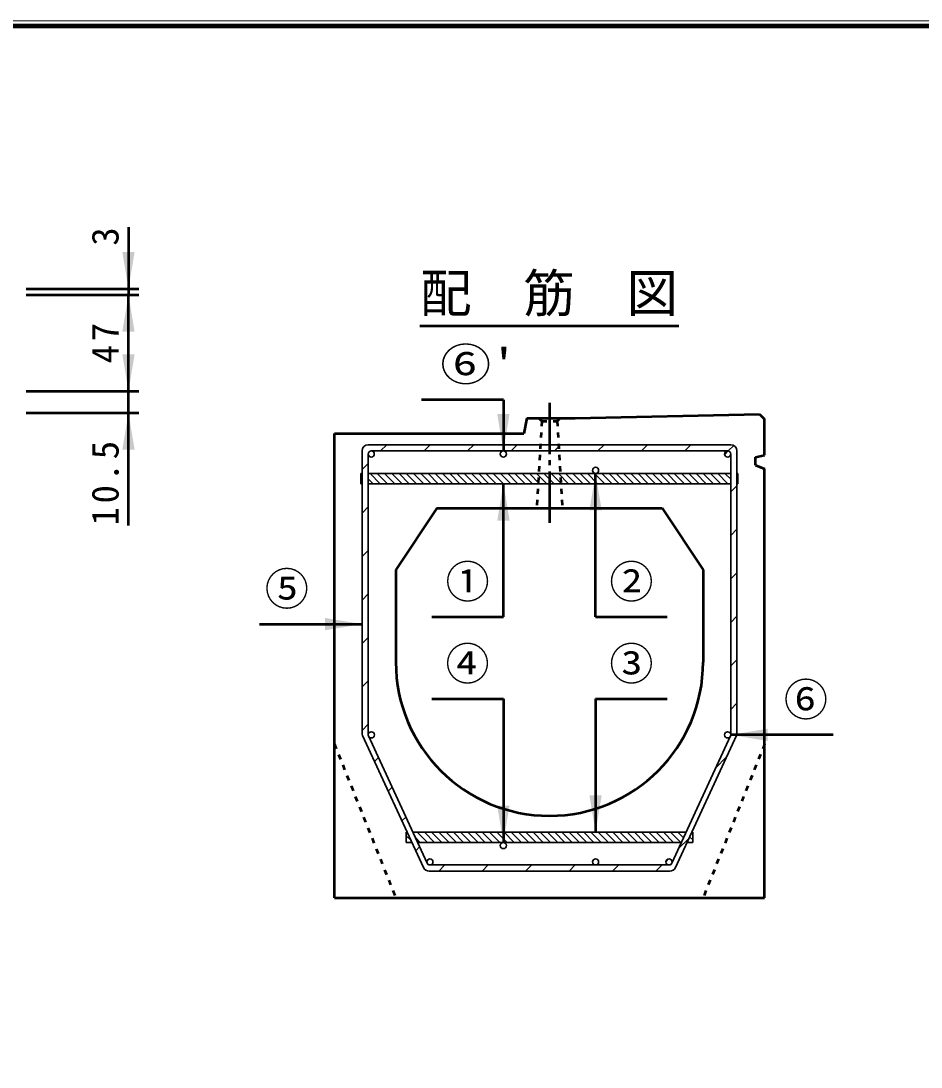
# Model space of a CAD drawing. Units: millimetres, scale not verified. Extents: x 100 to 4105, y 100 to 2870.
# Drawn here: x 886 to 1764, y 1849 to 2870 of the extents above; entities that cross this region are included whole.
import ezdxf
from ezdxf.enums import TextEntityAlignment as Align

# ---------------------------------------------------------------- set-up
doc = ezdxf.new("R2010")
doc.units = ezdxf.units.MM
doc.header["$LTSCALE"] = 5
doc.linetypes.add('USER1', pattern=[2.2, 1, -1.2])
doc.linetypes.add('USER3', pattern=[13.4, 10, -1.2, 1, -1.2])
doc.layers.add('V-nasSTD', color=7, linetype='Continuous', lineweight=50)
doc.styles.add('ＭＳ ゴシック', font='')
doc.styles.get('ＭＳ ゴシック').set_extended_font_data('MS Gothic')

msp = doc.modelspace()

# ---------------------------------------------------------------- hatches: boundary and pattern name
at = {"layer": 'V-nasSTD'}
for points in [[(984.59, 2644.66), (990.59, 2608.66), (996.59, 2644.66)], [(996.59, 2566.66), (990.59, 2602.66), (984.59, 2566.66)], [(984.59, 2544.66), (990.59, 2508.66), (996.59, 2544.66)], [(996.59, 2451.66), (990.59, 2487.66), (984.59, 2451.66)], [(1350.594, 2486.44), (1356.594, 2450.44), (1362.594, 2486.44)], [(1452.594, 2392.44), (1446.594, 2428.44), (1440.594, 2392.44)], [(1362.659, 2382.44), (1356.659, 2418.44), (1350.659, 2382.44)], [(1182.594, 2275.485), (1218.594, 2281.485), (1182.594, 2287.485)], [(1614.537, 2167.44), (1578.537, 2173.44), (1614.537, 2179.44)], [(1440.594, 2114.44), (1446.594, 2078.44), (1452.594, 2114.44)], [(1350.594, 2104.44), (1356.594, 2068.44), (1362.594, 2104.44)]]:
    msp.add_hatch(color=256, dxfattribs=at).paths.add_polyline_path(points)

# ---------------------------------------------------------------- linework, layer by layer
at = {"layer": 'V-nasSTD', "lineweight": 100}
msp.add_line((4100, 2865), (105, 2865), dxfattribs=at)
at = {"layer": 'V-nasSTD'}
for p, q in [((990.59, 2668.66), (990.59, 2608.66)), ((890.59, 2608.66), (1000.59, 2608.66)), ((990.59, 2608.66), (990.59, 2602.66)), ((890.59, 2602.66), (1000.59, 2602.66)), ((990.59, 2508.66), (990.59, 2602.66)), ((1275.191, 2572.44), (1527.997, 2572.44)), ((890.59, 2508.66), (1000.59, 2508.66)), ((990.59, 2487.66), (990.59, 2508.66)), ((1356.594, 2500.44), (1276.594, 2500.44)), ((1356.594, 2500.44), (1356.594, 2450.44)), ((890.59, 2487.66), (1000.59, 2487.66)), ((990.59, 2377.66), (990.59, 2487.66)), ((1379.594, 2482.44), (1376.594, 2467.44)), ((1379.594, 2482.44), (1426.594, 2482.44)), ((1426.594, 2482.44), (1606.594, 2486.44)), ((1606.594, 2486.44), (1611.594, 2481.44)), ((1611.594, 2446.455), (1611.594, 2481.44)), ((1191.594, 2014.44), (1191.594, 2467.44)), ((1191.594, 2467.44), (1376.594, 2467.44)), ((1602.594, 2444.44), (1611.594, 2446.455)), ((1602.594, 2436.44), (1602.594, 2444.44)), ((1602.594, 2436.44), (1611.594, 2433.082)), ((1611.594, 2014.44), (1611.594, 2433.082)), ((1446.594, 2288.44), (1446.594, 2428.44)), ((1356.659, 2288.44), (1356.659, 2418.44)), ((1291.594, 2394.44), (1251.594, 2334.44)), ((1291.594, 2394.44), (1511.594, 2394.44)), ((1511.594, 2394.44), (1551.594, 2334.44)), ((1251.594, 2334.44), (1251.594, 2244.44)), ((1551.594, 2334.44), (1551.594, 2244.44)), ((1286.659, 2288.44), (1356.659, 2288.44)), ((1446.594, 2288.44), (1516.594, 2288.44)), ((1118.594, 2281.485), (1218.594, 2281.485)), ((1286.594, 2208.44), (1356.594, 2208.44)), ((1356.594, 2208.44), (1356.594, 2068.44)), ((1446.594, 2208.44), (1446.594, 2078.44)), ((1446.594, 2208.44), (1516.594, 2208.44)), ((1678.537, 2173.44), (1578.537, 2173.44)), ((1191.594, 2014.44), (1611.594, 2014.44))]:
    msp.add_line(p, q, dxfattribs=at)
at = {"layer": 'V-nasSTD', "linetype": 'USER3'}
msp.add_line((1401.594, 2497.44), (1401.594, 2379.44), dxfattribs=at)
at = {"layer": 'V-nasSTD', "linetype": 'USER1'}
for p, q in [((1394.094, 2479.44), (1391.094, 2482.44)), ((1409.094, 2479.44), (1412.094, 2482.44)), ((1394.094, 2479.44), (1389.094, 2394.44)), ((1394.094, 2479.44), (1409.094, 2479.44)), ((1409.094, 2479.44), (1414.094, 2394.44)), ((1191.594, 2164.44), (1251.594, 2014.44)), ((1611.594, 2164.44), (1551.594, 2014.44))]:
    msp.add_line(p, q, dxfattribs=at)
at = {"layer": 'V-nasSTD', "lineweight": 35}
for p, q in [((1218.594, 2450.44), (1218.594, 2175.293)), ((1578.594, 2456.44), (1224.594, 2456.44)), ((1575.594, 2450.44), (1227.594, 2450.44)), ((1242.765, 2456.44), (1236.765, 2450.44)), ((1242.765, 2456.44), (1236.765, 2450.44)), ((1242.765, 2456.44), (1236.765, 2450.44)), ((1285.192, 2456.44), (1279.192, 2450.44)), ((1285.192, 2456.44), (1279.192, 2450.44)), ((1285.192, 2456.44), (1279.192, 2450.44)), ((1327.618, 2456.44), (1321.618, 2450.44)), ((1327.618, 2456.44), (1321.618, 2450.44)), ((1327.618, 2456.44), (1321.618, 2450.44)), ((1370.045, 2456.44), (1364.045, 2450.44)), ((1370.045, 2456.44), (1364.045, 2450.44)), ((1370.045, 2456.44), (1364.045, 2450.44)), ((1412.471, 2456.44), (1406.471, 2450.44)), ((1454.897, 2456.44), (1448.897, 2450.44)), ((1497.324, 2456.44), (1491.324, 2450.44)), ((1497.324, 2456.44), (1491.324, 2450.44)), ((1497.324, 2456.44), (1491.324, 2450.44)), ((1539.75, 2456.44), (1533.75, 2450.44)), ((1539.75, 2456.44), (1533.75, 2450.44)), ((1539.75, 2456.44), (1533.75, 2450.44)), ((1576.129, 2450.392), (1572.642, 2446.906)), ((1581.452, 2455.716), (1576.129, 2450.392)), ((1581.452, 2455.716), (1576.129, 2450.392)), ((1581.452, 2455.716), (1576.129, 2450.392)), ((1584.594, 2175.293), (1584.594, 2450.44)), ((1224.594, 2447.44), (1224.594, 2173.564)), ((1578.594, 2173.564), (1578.594, 2447.44)), ((1224.594, 2438.269), (1218.594, 2432.269)), ((1224.594, 2438.269), (1218.594, 2432.269)), ((1224.594, 2438.269), (1218.594, 2432.269)), ((1217.594, 2428.44), (1218.594, 2428.44)), ((1217.594, 2428.44), (1217.594, 2418.44)), ((1217.594, 2423.155), (1218.594, 2422.155)), ((1578.594, 2428.44), (1224.594, 2428.44)), ((1224.594, 2423.226), (1229.38, 2418.44)), ((1226.451, 2428.44), (1236.451, 2418.44)), ((1233.522, 2428.44), (1243.522, 2418.44)), ((1240.593, 2428.44), (1250.593, 2418.44)), ((1247.664, 2428.44), (1257.664, 2418.44)), ((1254.736, 2428.44), (1264.736, 2418.44)), ((1261.807, 2428.44), (1271.807, 2418.44)), ((1268.878, 2428.44), (1278.878, 2418.44)), ((1275.949, 2428.44), (1285.949, 2418.44)), ((1283.02, 2428.44), (1293.02, 2418.44)), ((1290.091, 2428.44), (1300.091, 2418.44)), ((1297.162, 2428.44), (1307.162, 2418.44)), ((1304.233, 2428.44), (1314.233, 2418.44)), ((1311.304, 2428.44), (1321.304, 2418.44)), ((1318.375, 2428.44), (1328.375, 2418.44)), ((1325.446, 2428.44), (1335.446, 2418.44)), ((1332.517, 2428.44), (1342.517, 2418.44)), ((1339.588, 2428.44), (1349.588, 2418.44)), ((1346.659, 2428.44), (1356.659, 2418.44)), ((1353.73, 2428.44), (1363.73, 2418.44)), ((1360.802, 2428.44), (1370.802, 2418.44)), ((1367.873, 2428.44), (1377.873, 2418.44)), ((1374.944, 2428.44), (1384.944, 2418.44)), ((1382.015, 2428.44), (1392.015, 2418.44)), ((1389.086, 2428.44), (1399.086, 2418.44)), ((1396.157, 2428.44), (1406.157, 2418.44)), ((1403.228, 2428.44), (1413.228, 2418.44)), ((1410.299, 2428.44), (1420.299, 2418.44)), ((1417.37, 2428.44), (1427.37, 2418.44)), ((1424.441, 2428.44), (1434.441, 2418.44)), ((1431.512, 2428.44), (1441.512, 2418.44)), ((1438.583, 2428.44), (1448.583, 2418.44)), ((1445.654, 2428.44), (1455.654, 2418.44)), ((1452.725, 2428.44), (1462.725, 2418.44)), ((1459.796, 2428.44), (1469.796, 2418.44)), ((1466.868, 2428.44), (1476.868, 2418.44)), ((1473.939, 2428.44), (1483.939, 2418.44)), ((1481.01, 2428.44), (1491.01, 2418.44)), ((1488.081, 2428.44), (1498.081, 2418.44)), ((1495.152, 2428.44), (1505.152, 2418.44)), ((1502.223, 2428.44), (1512.223, 2418.44)), ((1509.294, 2428.44), (1519.294, 2418.44)), ((1516.365, 2428.44), (1526.365, 2418.44)), ((1523.436, 2428.44), (1533.436, 2418.44)), ((1530.507, 2428.44), (1540.507, 2418.44)), ((1537.578, 2428.44), (1547.578, 2418.44)), ((1544.649, 2428.44), (1554.649, 2418.44)), ((1551.72, 2428.44), (1561.72, 2418.44)), ((1558.791, 2428.44), (1568.791, 2418.44)), ((1565.863, 2428.44), (1575.863, 2418.44)), ((1572.934, 2428.44), (1578.594, 2422.779)), ((1584.594, 2428.44), (1585.594, 2428.44)), ((1584.594, 2423.85), (1585.594, 2422.85)), ((1585.594, 2428.44), (1585.594, 2418.44)), ((1218.594, 2418.44), (1217.594, 2418.44)), ((1578.594, 2418.44), (1224.594, 2418.44)), ((1584.594, 2416.431), (1578.594, 2410.431)), ((1584.594, 2416.431), (1578.594, 2410.431)), ((1584.594, 2416.431), (1578.594, 2410.431)), ((1585.594, 2418.44), (1584.594, 2418.44)), ((1224.594, 2395.843), (1218.594, 2389.843)), ((1224.594, 2395.843), (1218.594, 2389.843)), ((1224.594, 2395.843), (1218.594, 2389.843)), ((1578.594, 2368.005), (1584.594, 2374.005)), ((1578.594, 2368.005), (1584.594, 2374.005)), ((1578.594, 2368.005), (1584.594, 2374.005)), ((1224.594, 2353.416), (1218.594, 2347.416)), ((1224.594, 2353.416), (1218.594, 2347.416)), ((1224.594, 2353.416), (1218.594, 2347.416)), ((1578.594, 2325.578), (1584.594, 2331.578)), ((1578.594, 2325.578), (1584.594, 2331.578)), ((1578.594, 2325.578), (1584.594, 2331.578)), ((1224.594, 2310.99), (1218.594, 2304.99)), ((1224.594, 2310.99), (1218.594, 2304.99)), ((1224.594, 2310.99), (1218.594, 2304.99)), ((1578.594, 2283.152), (1584.594, 2289.152)), ((1578.594, 2283.152), (1584.594, 2289.152)), ((1578.594, 2283.152), (1584.594, 2289.152)), ((1224.594, 2268.563), (1218.594, 2262.563)), ((1224.594, 2268.563), (1218.594, 2262.563)), ((1224.594, 2268.563), (1218.594, 2262.563)), ((1578.594, 2240.726), (1584.594, 2246.726)), ((1578.594, 2240.726), (1584.594, 2246.726)), ((1578.594, 2240.726), (1584.594, 2246.726)), ((1224.594, 2226.137), (1218.594, 2220.137)), ((1224.594, 2226.137), (1218.594, 2220.137)), ((1224.594, 2226.137), (1218.594, 2220.137)), ((1578.594, 2198.299), (1584.594, 2204.299)), ((1578.594, 2198.299), (1584.594, 2204.299)), ((1578.594, 2198.299), (1584.594, 2204.299)), ((1224.594, 2183.711), (1218.594, 2177.711)), ((1224.594, 2183.711), (1218.594, 2177.711)), ((1224.594, 2183.711), (1218.594, 2177.711)), ((1278.617, 2043.926), (1219.146, 2172.778)), ((1282.158, 2048.183), (1224.87, 2172.307)), ((1521.03, 2048.183), (1578.318, 2172.307)), ((1524.572, 2043.926), (1584.042, 2172.778)), ((1234.58, 2151.27), (1230.812, 2147.502)), ((1234.58, 2151.27), (1230.812, 2147.502)), ((1234.58, 2151.27), (1230.812, 2147.502)), ((1563.995, 2141.274), (1574.221, 2151.5)), ((1563.995, 2141.274), (1574.221, 2151.5)), ((1563.995, 2141.274), (1574.221, 2151.5)), ((1247.978, 2122.241), (1244.21, 2118.474)), ((1247.978, 2122.241), (1244.21, 2118.474)), ((1247.978, 2122.241), (1244.21, 2118.474)), ((1261.376, 2093.213), (1257.608, 2089.445)), ((1261.376, 2093.213), (1257.608, 2089.445)), ((1261.376, 2093.213), (1257.608, 2089.445)), ((1261.687, 2078.44), (1261.687, 2068.44)), ((1261.687, 2078.44), (1262.687, 2078.44)), ((1261.687, 2075.006), (1266.488, 2070.206)), ((1534.995, 2078.44), (1268.194, 2078.44)), ((1270.653, 2073.111), (1275.324, 2068.44)), ((1272.395, 2078.44), (1282.395, 2068.44)), ((1279.466, 2078.44), (1289.466, 2068.44)), ((1286.537, 2078.44), (1296.537, 2068.44)), ((1293.609, 2078.44), (1303.609, 2068.44)), ((1300.68, 2078.44), (1310.68, 2068.44)), ((1307.751, 2078.44), (1317.751, 2068.44)), ((1314.822, 2078.44), (1324.822, 2068.44)), ((1321.893, 2078.44), (1331.893, 2068.44)), ((1328.964, 2078.44), (1338.964, 2068.44)), ((1336.035, 2078.44), (1346.035, 2068.44)), ((1343.106, 2078.44), (1353.106, 2068.44)), ((1350.177, 2078.44), (1360.177, 2068.44)), ((1357.248, 2078.44), (1367.248, 2068.44)), ((1364.319, 2078.44), (1374.319, 2068.44)), ((1371.39, 2078.44), (1381.39, 2068.44)), ((1378.461, 2078.44), (1388.461, 2068.44)), ((1385.532, 2078.44), (1395.532, 2068.44)), ((1392.603, 2078.44), (1402.603, 2068.44)), ((1399.675, 2078.44), (1409.675, 2068.44)), ((1406.746, 2078.44), (1416.746, 2068.44)), ((1413.817, 2078.44), (1423.817, 2068.44)), ((1420.888, 2078.44), (1430.888, 2068.44)), ((1427.959, 2078.44), (1437.959, 2068.44)), ((1435.03, 2078.44), (1445.03, 2068.44)), ((1442.101, 2078.44), (1452.101, 2068.44)), ((1449.172, 2078.44), (1459.172, 2068.44)), ((1456.243, 2078.44), (1466.243, 2068.44)), ((1463.314, 2078.44), (1473.314, 2068.44)), ((1470.385, 2078.44), (1480.385, 2068.44)), ((1477.456, 2078.44), (1487.456, 2068.44)), ((1484.527, 2078.44), (1494.527, 2068.44)), ((1491.598, 2078.44), (1501.598, 2068.44)), ((1498.67, 2078.44), (1508.67, 2068.44)), ((1505.741, 2078.44), (1515.741, 2068.44)), ((1512.812, 2078.44), (1522.812, 2068.44)), ((1519.883, 2078.44), (1529.883, 2068.44)), ((1526.954, 2078.44), (1532.456, 2072.938)), ((1527.629, 2062.482), (1537.856, 2072.708)), ((1527.629, 2062.482), (1537.856, 2072.708)), ((1527.629, 2062.482), (1537.856, 2072.708)), ((1534.025, 2078.44), (1534.689, 2077.776)), ((1538.456, 2074.009), (1541.501, 2070.964)), ((1540.501, 2078.44), (1541.501, 2078.44)), ((1541.096, 2078.44), (1541.501, 2078.035)), ((1541.501, 2078.44), (1541.501, 2068.44)), ((1261.687, 2068.44), (1267.303, 2068.44)), ((1271.006, 2060.416), (1274.773, 2064.184)), ((1271.006, 2060.416), (1274.773, 2064.184)), ((1271.006, 2060.416), (1274.773, 2064.184)), ((1530.38, 2068.44), (1272.809, 2068.44)), ((1535.886, 2068.44), (1541.501, 2068.44)), ((1536.223, 2069.171), (1536.954, 2068.44)), ((1517.469, 2052.321), (1515.425, 2050.278)), ((1284.882, 2046.44), (1518.306, 2046.44)), ((1293.456, 2040.44), (1299.456, 2046.44)), ((1293.456, 2040.44), (1299.456, 2046.44)), ((1293.456, 2040.44), (1299.456, 2046.44)), ((1335.882, 2040.44), (1341.882, 2046.44)), ((1335.882, 2040.44), (1341.882, 2046.44)), ((1335.882, 2040.44), (1341.882, 2046.44)), ((1378.309, 2040.44), (1384.309, 2046.44)), ((1378.309, 2040.44), (1384.309, 2046.44)), ((1378.309, 2040.44), (1384.309, 2046.44)), ((1420.735, 2040.44), (1426.735, 2046.44)), ((1420.735, 2040.44), (1426.735, 2046.44)), ((1420.735, 2040.44), (1426.735, 2046.44)), ((1463.161, 2040.44), (1469.162, 2046.44)), ((1463.161, 2040.44), (1469.162, 2046.44)), ((1463.161, 2040.44), (1469.162, 2046.44)), ((1505.588, 2040.44), (1511.588, 2046.44)), ((1505.588, 2040.44), (1511.588, 2046.44)), ((1505.588, 2040.44), (1511.588, 2046.44)), ((1284.065, 2040.44), (1519.124, 2040.44))]:
    msp.add_line(p, q, dxfattribs=at)
at = {"layer": 'V-nasSTD', "lineweight": 13}
msp.add_lwpolyline([(100, 100), (100, 2870), (4105, 2870), (4105, 100)], close=True, dxfattribs=at)
at = {"layer": 'V-nasSTD', "lineweight": 35}
for centre in [(1227.594, 2447.44), (1356.594, 2447.44), (1575.594, 2447.44), (1446.594, 2431.44), (1227.648, 2173.44), (1575.537, 2173.44), (1356.594, 2065.44), (1284.883, 2049.44), (1446.594, 2049.44), (1518.306, 2049.44)]:
    msp.add_circle(centre, 3, dxfattribs=at)
for centre, radius, start, end in [((1224.594, 2450.44), 6, 90, 180), ((1227.594, 2447.44), 3, 90, 180), ((1227.594, 2447.44), 3, 90, 180), ((1227.594, 2447.44), 3, 90, 180), ((1575.594, 2447.44), 3, 0, 90), ((1575.594, 2447.44), 3, 0, 90), ((1575.594, 2447.44), 3, 0, 90), ((1578.594, 2450.44), 6, 0, 90), ((1224.594, 2175.293), 6, 180, 204.77514), ((1578.594, 2175.293), 6, 335.22486, 0), ((1227.594, 2173.564), 3, 180, 204.77514), ((1575.594, 2173.564), 3, 335.22486, 0), ((1284.065, 2046.44), 6, 204.77514, 270), ((1284.882, 2049.44), 3, 204.77514, 270), ((1518.306, 2049.44), 3, 270, 335.22486), ((1519.124, 2046.44), 6, 270, 335.22486)]:
    msp.add_arc(centre, radius, start, end, dxfattribs=at)
at = {"layer": 'V-nasSTD'}
for start, end in [(180, 270), (270, 0)]:
    msp.add_arc((1401.594, 2244.44), 150, start, end, dxfattribs=at)

# ---------------------------------------------------------------- texts
at = {"layer": 'V-nasSTD', "style": 'ＭＳ ゴシック'}
msp.add_text('3', height=26.39, rotation=90, dxfattribs=at).set_placement((954.59, 2650.66), align=Align.TOP_LEFT)
for s, height, p in [('配\u3000筋\u3000図', 36.95, (1275.191, 2622.84)), ('①', 31.67, (1300.059, 2338.64)), ('②', 31.67, (1459.994, 2338.64)), ('⑤', 31.67, (1123.594, 2331.685)), ('④', 31.67, (1299.994, 2258.64)), ('③', 31.67, (1459.994, 2258.64)), ('⑥', 31.67, (1630.337, 2223.64))]:
    msp.add_text(s, height=height, dxfattribs=at).set_placement(p, align=Align.TOP_LEFT)
at = {"layer": 'V-nasSTD', "style": 'ＭＳ ゴシック', "width": 1.15}
msp.add_text("⑥'", height=31.67, dxfattribs=at).set_placement((1294.994, 2550.64), align=Align.TOP_LEFT)
at = {"layer": 'V-nasSTD', "char_height": 26.39, "attachment_point": 1, "rotation": 90, "style": 'ＭＳ ゴシック'}
for s, insert in [('\\T1.2;47', (954.59, 2535.86)), ('\\T1.2;10.5', (954.59, 2377.66))]:
    msp.add_mtext(s, dxfattribs=dict(at, insert=insert))

doc.saveas('drawing.dxf')
